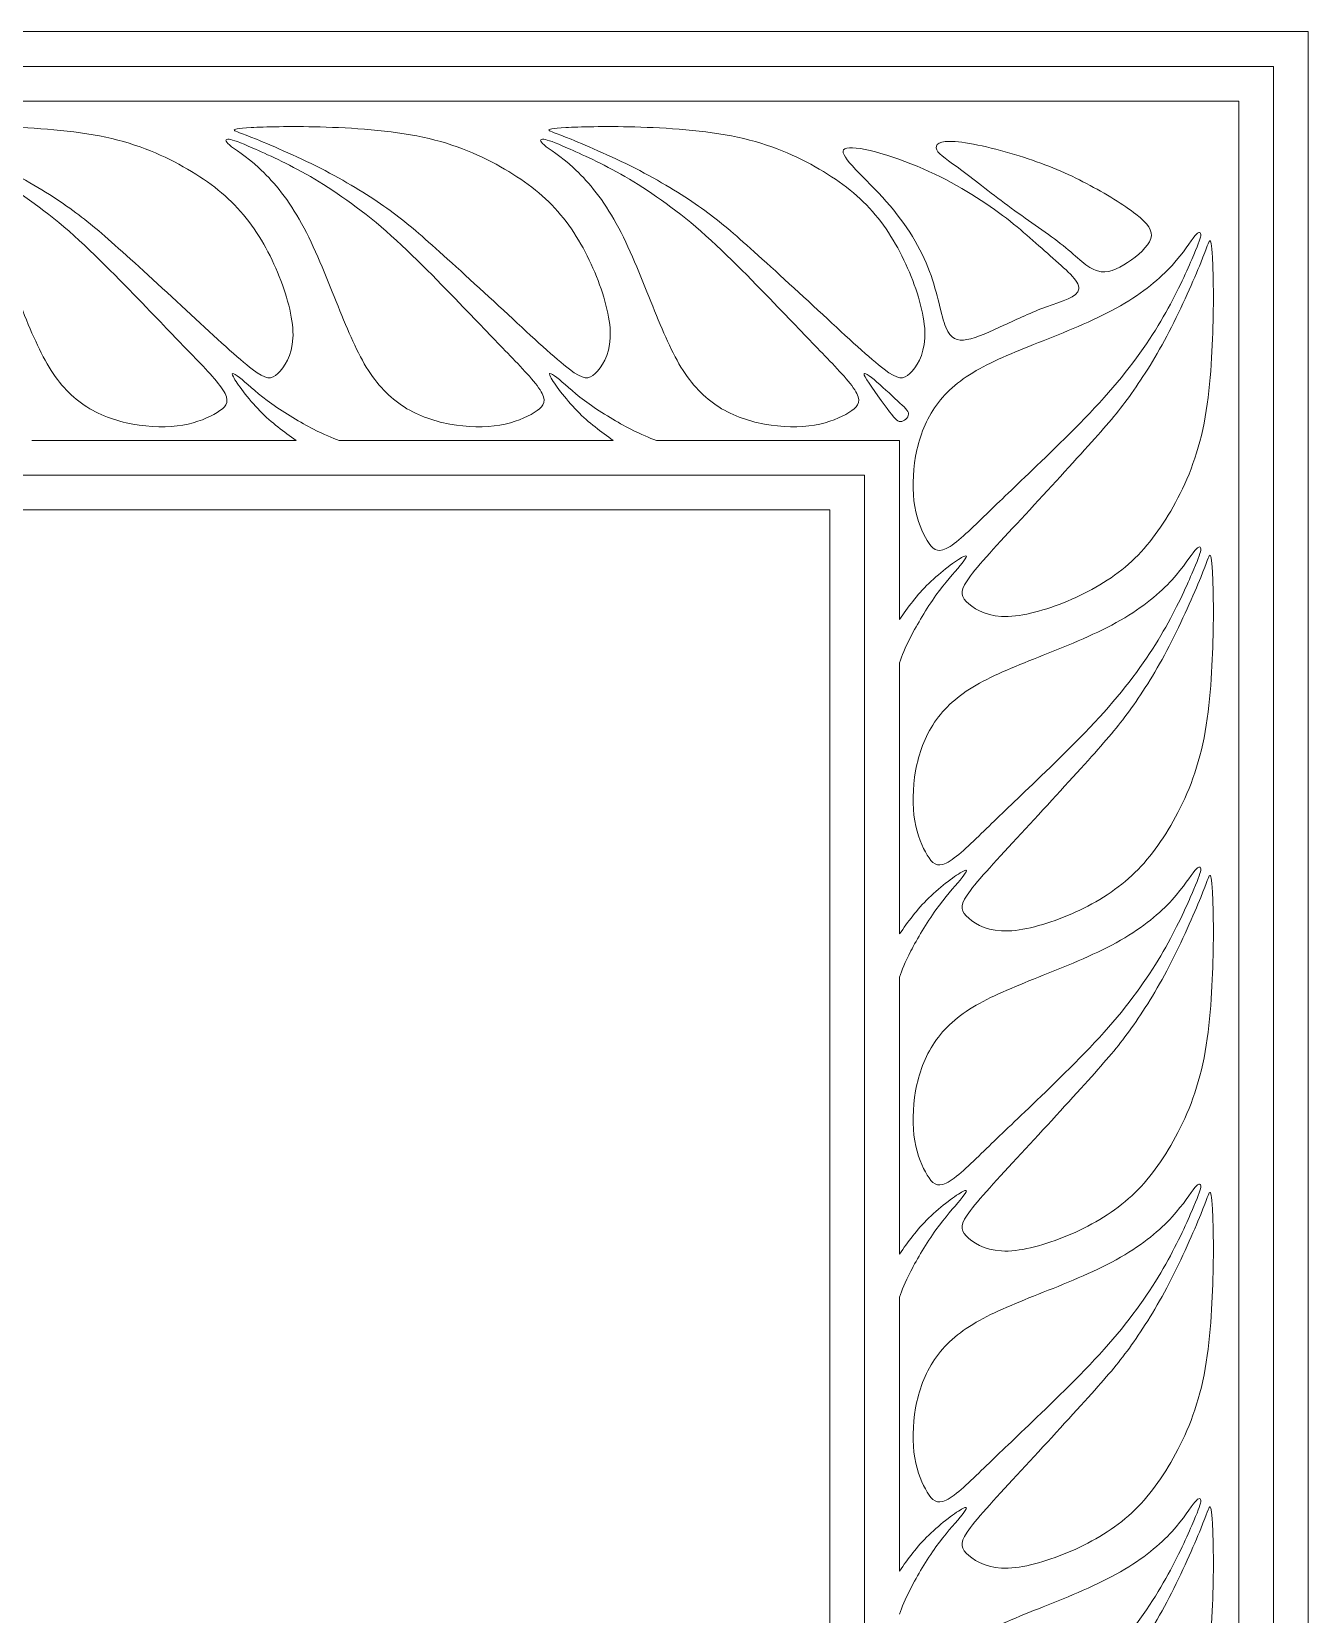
# Model space of a CAD drawing. Header units: millimetres. Extents: x -96 to 96, y -17 to 258.
# Drawn here: x -5.1 to 95.8, y 132.5 to 257.8 of the extents above; entities that cross this region are included whole.
import ezdxf

# ---------------------------------------------------------------- set-up
doc = ezdxf.new("R2010")
doc.units = ezdxf.units.MM
doc.header["$MEASUREMENT"] = 0
doc.layers.add('Layer 1', color=7, linetype='Continuous')

msp = doc.modelspace()

# ---------------------------------------------------------------- linework, layer by layer
at = {"layer": 'Layer 1', "lineweight": 20}
for points in [[(-96.15, 0.21), (95.84, 0.21), (95.84, 257.76), (-96.15, 257.76), (-96.15, 0.21)], [(-93.4, 2.96), (93.09, 2.96), (93.09, 255.01), (-93.4, 255.01), (-93.4, 2.96)], [(-90.65, 5.72), (90.34, 5.72), (90.34, 252.25), (-90.65, 252.25), (-90.65, 5.72)], [(-61.05, 35.31), (60.74, 35.31), (60.74, 222.66), (-61.05, 222.66), (-61.05, 35.31)], [(-58.3, 38.06), (57.99, 38.06), (57.99, 219.91), (-58.3, 219.91), (-58.3, 38.06)]]:
    msp.add_lwpolyline(points, close=True, dxfattribs=at)
for points, knots in [([(3.91, 235.96), (2.25, 237.68), (-0.04, 240.07), (-2.19, 241.96), (-2.19, 241.96), (-4.35, 243.85), (-6.36, 245.23), (-8.19, 246.29), (-8.19, 246.29), (-10.02, 247.34), (-11.66, 248.07), (-12.73, 248.54), (-12.73, 248.54), (-13.81, 249.01), (-14.32, 249.21), (-14.61, 249.24), (-14.61, 249.24), (-14.91, 249.28), (-15, 249.13), (-14.59, 248.79), (-14.59, 248.79), (-14.18, 248.45), (-13.28, 247.92), (-12.26, 246.98), (-12.26, 246.98), (-11.24, 246.05), (-10.1, 244.71), (-9.07, 242.91), (-9.07, 242.91), (-8.04, 241.11), (-7.12, 238.84), (-6.3, 236.79), (-6.3, 236.79), (-5.48, 234.74), (-4.76, 232.92), (-3.92, 231.48), (-3.92, 231.48), (-3.09, 230.03), (-2.13, 228.97), (-0.99, 228.2), (-0.99, 228.2), (0.15, 227.42), (1.48, 226.95), (2.85, 226.7), (2.85, 226.7), (4.22, 226.45), (5.64, 226.43), (6.81, 226.62), (6.81, 226.62), (7.97, 226.82), (8.88, 227.23), (9.52, 227.62), (9.52, 227.62), (10.16, 228.01), (10.52, 228.37), (10.15, 229.12), (10.15, 229.12), (9.78, 229.87), (8.68, 231.01), (7.62, 232.1), (7.62, 232.1), (6.56, 233.19), (5.56, 234.24), (3.91, 235.96)], [0, 0, 0, 0, 0.058824, 0.058824, 0.058824, 0.058824, 0.117647, 0.117647, 0.117647, 0.117647, 0.176471, 0.176471, 0.176471, 0.176471, 0.235294, 0.235294, 0.235294, 0.235294, 0.294118, 0.294118, 0.294118, 0.294118, 0.352941, 0.352941, 0.352941, 0.352941, 0.411765, 0.411765, 0.411765, 0.411765, 0.470588, 0.470588, 0.470588, 0.470588, 0.529412, 0.529412, 0.529412, 0.529412, 0.588235, 0.588235, 0.588235, 0.588235, 0.647059, 0.647059, 0.647059, 0.647059, 0.705882, 0.705882, 0.705882, 0.705882, 0.764706, 0.764706, 0.764706, 0.764706, 0.823529, 0.823529, 0.823529, 0.823529, 0.882353, 0.882353, 0.882353, 0.882353, 1, 1, 1, 1]), ([(1.73, 240.61), (3.3, 239.2), (5.47, 237.21), (7.45, 235.38), (7.45, 235.38), (9.43, 233.54), (11.21, 231.87), (12.31, 231.04), (12.31, 231.04), (13.41, 230.2), (13.82, 230.22), (14.33, 230.7), (14.33, 230.7), (14.84, 231.18), (15.45, 232.12), (15.52, 233.49), (15.52, 233.49), (15.6, 234.85), (15.13, 236.64), (14.44, 238.39), (14.44, 238.39), (13.74, 240.13), (12.8, 241.85), (11.61, 243.27), (11.61, 243.27), (10.41, 244.7), (8.96, 245.84), (7.18, 246.88), (7.18, 246.88), (5.4, 247.92), (3.3, 248.85), (0.72, 249.41), (0.72, 249.41), (-1.86, 249.97), (-4.92, 250.15), (-7.4, 250.22), (-7.4, 250.22), (-9.88, 250.28), (-11.79, 250.23), (-12.88, 250.17), (-12.88, 250.17), (-13.98, 250.11), (-14.26, 250.04), (-14.2, 249.95), (-14.2, 249.95), (-14.15, 249.87), (-13.76, 249.77), (-12.46, 249.24), (-12.46, 249.24), (-11.16, 248.72), (-8.95, 247.76), (-7.02, 246.76), (-7.02, 246.76), (-5.09, 245.75), (-3.44, 244.71), (-2.13, 243.78), (-2.13, 243.78), (-0.82, 242.84), (0.15, 242.02), (1.73, 240.61)], [0, 0, 0, 0, 0.0625, 0.0625, 0.0625, 0.0625, 0.125, 0.125, 0.125, 0.125, 0.1875, 0.1875, 0.1875, 0.1875, 0.25, 0.25, 0.25, 0.25, 0.3125, 0.3125, 0.3125, 0.3125, 0.375, 0.375, 0.375, 0.375, 0.4375, 0.4375, 0.4375, 0.4375, 0.5, 0.5, 0.5, 0.5, 0.5625, 0.5625, 0.5625, 0.5625, 0.625, 0.625, 0.625, 0.625, 0.6875, 0.6875, 0.6875, 0.6875, 0.75, 0.75, 0.75, 0.75, 0.8125, 0.8125, 0.8125, 0.8125, 0.875, 0.875, 0.875, 0.875, 1, 1, 1, 1]), ([(29, 235.96), (27.35, 237.68), (25.05, 240.07), (22.9, 241.96), (22.9, 241.96), (20.74, 243.85), (18.73, 245.23), (16.9, 246.29), (16.9, 246.29), (15.07, 247.34), (13.44, 248.07), (12.36, 248.54), (12.36, 248.54), (11.29, 249.01), (10.78, 249.21), (10.48, 249.24), (10.48, 249.24), (10.18, 249.28), (10.1, 249.13), (10.5, 248.79), (10.5, 248.79), (10.91, 248.45), (11.81, 247.92), (12.83, 246.98), (12.83, 246.98), (13.85, 246.05), (14.99, 244.71), (16.02, 242.91), (16.02, 242.91), (17.05, 241.11), (17.98, 238.84), (18.79, 236.79), (18.79, 236.79), (19.61, 234.74), (20.33, 232.92), (21.17, 231.48), (21.17, 231.48), (22.01, 230.03), (22.97, 228.97), (24.11, 228.2), (24.11, 228.2), (25.25, 227.42), (26.57, 226.95), (27.94, 226.7), (27.94, 226.7), (29.31, 226.45), (30.73, 226.43), (31.9, 226.62), (31.9, 226.62), (33.06, 226.82), (33.98, 227.23), (34.61, 227.62), (34.61, 227.62), (35.25, 228.01), (35.61, 228.37), (35.24, 229.12), (35.24, 229.12), (34.87, 229.87), (33.77, 231.01), (32.71, 232.1), (32.71, 232.1), (31.66, 233.19), (30.65, 234.24), (29, 235.96)], [0, 0, 0, 0, 0.058824, 0.058824, 0.058824, 0.058824, 0.117647, 0.117647, 0.117647, 0.117647, 0.176471, 0.176471, 0.176471, 0.176471, 0.235294, 0.235294, 0.235294, 0.235294, 0.294118, 0.294118, 0.294118, 0.294118, 0.352941, 0.352941, 0.352941, 0.352941, 0.411765, 0.411765, 0.411765, 0.411765, 0.470588, 0.470588, 0.470588, 0.470588, 0.529412, 0.529412, 0.529412, 0.529412, 0.588235, 0.588235, 0.588235, 0.588235, 0.647059, 0.647059, 0.647059, 0.647059, 0.705882, 0.705882, 0.705882, 0.705882, 0.764706, 0.764706, 0.764706, 0.764706, 0.823529, 0.823529, 0.823529, 0.823529, 0.882353, 0.882353, 0.882353, 0.882353, 1, 1, 1, 1]), ([(26.82, 240.61), (28.39, 239.2), (30.56, 237.21), (32.54, 235.38), (32.54, 235.38), (34.52, 233.54), (36.31, 231.87), (37.4, 231.04), (37.4, 231.04), (38.5, 230.2), (38.92, 230.22), (39.43, 230.7), (39.43, 230.7), (39.94, 231.18), (40.54, 232.12), (40.62, 233.49), (40.62, 233.49), (40.69, 234.85), (40.23, 236.64), (39.53, 238.39), (39.53, 238.39), (38.83, 240.13), (37.9, 241.85), (36.7, 243.27), (36.7, 243.27), (35.51, 244.7), (34.05, 245.84), (32.27, 246.88), (32.27, 246.88), (30.49, 247.92), (28.39, 248.85), (25.81, 249.41), (25.81, 249.41), (23.23, 249.97), (20.17, 250.15), (17.69, 250.22), (17.69, 250.22), (15.21, 250.28), (13.3, 250.23), (12.21, 250.17), (12.21, 250.17), (11.12, 250.11), (10.84, 250.04), (10.89, 249.95), (10.89, 249.95), (10.95, 249.87), (11.34, 249.77), (12.63, 249.24), (12.63, 249.24), (13.93, 248.72), (16.14, 247.76), (18.07, 246.76), (18.07, 246.76), (20, 245.75), (21.65, 244.71), (22.96, 243.78), (22.96, 243.78), (24.28, 242.84), (25.25, 242.02), (26.82, 240.61)], [0, 0, 0, 0, 0.0625, 0.0625, 0.0625, 0.0625, 0.125, 0.125, 0.125, 0.125, 0.1875, 0.1875, 0.1875, 0.1875, 0.25, 0.25, 0.25, 0.25, 0.3125, 0.3125, 0.3125, 0.3125, 0.375, 0.375, 0.375, 0.375, 0.4375, 0.4375, 0.4375, 0.4375, 0.5, 0.5, 0.5, 0.5, 0.5625, 0.5625, 0.5625, 0.5625, 0.625, 0.625, 0.625, 0.625, 0.6875, 0.6875, 0.6875, 0.6875, 0.75, 0.75, 0.75, 0.75, 0.8125, 0.8125, 0.8125, 0.8125, 0.875, 0.875, 0.875, 0.875, 1, 1, 1, 1]), ([(53.89, 235.96), (52.24, 237.68), (49.94, 240.07), (47.79, 241.96), (47.79, 241.96), (45.63, 243.85), (43.62, 245.23), (41.79, 246.29), (41.79, 246.29), (39.96, 247.34), (38.33, 248.07), (37.25, 248.54), (37.25, 248.54), (36.18, 249.01), (35.67, 249.21), (35.37, 249.24), (35.37, 249.24), (35.07, 249.28), (34.99, 249.13), (35.39, 248.79), (35.39, 248.79), (35.8, 248.45), (36.7, 247.92), (37.72, 246.98), (37.72, 246.98), (38.74, 246.05), (39.88, 244.71), (40.91, 242.91), (40.91, 242.91), (41.94, 241.11), (42.87, 238.84), (43.68, 236.79), (43.68, 236.79), (44.5, 234.74), (45.22, 232.92), (46.06, 231.48), (46.06, 231.48), (46.9, 230.03), (47.85, 228.97), (49, 228.2), (49, 228.2), (50.14, 227.42), (51.46, 226.95), (52.83, 226.7), (52.83, 226.7), (54.2, 226.45), (55.62, 226.43), (56.79, 226.62), (56.79, 226.62), (57.95, 226.82), (58.87, 227.23), (59.5, 227.62), (59.5, 227.62), (60.14, 228.01), (60.5, 228.37), (60.13, 229.12), (60.13, 229.12), (59.76, 229.87), (58.66, 231.01), (57.6, 232.1), (57.6, 232.1), (56.55, 233.19), (55.54, 234.24), (53.89, 235.96)], [0, 0, 0, 0, 0.058824, 0.058824, 0.058824, 0.058824, 0.117647, 0.117647, 0.117647, 0.117647, 0.176471, 0.176471, 0.176471, 0.176471, 0.235294, 0.235294, 0.235294, 0.235294, 0.294118, 0.294118, 0.294118, 0.294118, 0.352941, 0.352941, 0.352941, 0.352941, 0.411765, 0.411765, 0.411765, 0.411765, 0.470588, 0.470588, 0.470588, 0.470588, 0.529412, 0.529412, 0.529412, 0.529412, 0.588235, 0.588235, 0.588235, 0.588235, 0.647059, 0.647059, 0.647059, 0.647059, 0.705882, 0.705882, 0.705882, 0.705882, 0.764706, 0.764706, 0.764706, 0.764706, 0.823529, 0.823529, 0.823529, 0.823529, 0.882353, 0.882353, 0.882353, 0.882353, 1, 1, 1, 1]), ([(51.71, 240.61), (53.28, 239.2), (55.45, 237.21), (57.43, 235.38), (57.43, 235.38), (59.41, 233.54), (61.2, 231.87), (62.29, 231.04), (62.29, 231.04), (63.39, 230.2), (63.81, 230.22), (64.32, 230.7), (64.32, 230.7), (64.83, 231.18), (65.43, 232.12), (65.51, 233.49), (65.51, 233.49), (65.58, 234.85), (65.12, 236.64), (64.42, 238.39), (64.42, 238.39), (63.72, 240.13), (62.79, 241.85), (61.59, 243.27), (61.59, 243.27), (60.39, 244.7), (58.94, 245.84), (57.16, 246.88), (57.16, 246.88), (55.38, 247.92), (53.28, 248.85), (50.7, 249.41), (50.7, 249.41), (48.12, 249.97), (45.06, 250.15), (42.58, 250.22), (42.58, 250.22), (40.1, 250.28), (38.19, 250.23), (37.1, 250.17), (37.1, 250.17), (36.01, 250.11), (35.73, 250.04), (35.78, 249.95), (35.78, 249.95), (35.84, 249.87), (36.23, 249.77), (37.52, 249.24), (37.52, 249.24), (38.82, 248.72), (41.03, 247.76), (42.96, 246.76), (42.96, 246.76), (44.89, 245.75), (46.54, 244.71), (47.85, 243.78), (47.85, 243.78), (49.17, 242.84), (50.14, 242.02), (51.71, 240.61)], [0, 0, 0, 0, 0.0625, 0.0625, 0.0625, 0.0625, 0.125, 0.125, 0.125, 0.125, 0.1875, 0.1875, 0.1875, 0.1875, 0.25, 0.25, 0.25, 0.25, 0.3125, 0.3125, 0.3125, 0.3125, 0.375, 0.375, 0.375, 0.375, 0.4375, 0.4375, 0.4375, 0.4375, 0.5, 0.5, 0.5, 0.5, 0.5625, 0.5625, 0.5625, 0.5625, 0.625, 0.625, 0.625, 0.625, 0.6875, 0.6875, 0.6875, 0.6875, 0.75, 0.75, 0.75, 0.75, 0.8125, 0.8125, 0.8125, 0.8125, 0.875, 0.875, 0.875, 0.875, 1, 1, 1, 1]), ([(75.42, 240.02), (74.24, 241.06), (73.04, 242.2), (71.34, 243.45), (71.34, 243.45), (69.64, 244.7), (67.44, 246.06), (64.89, 247.11), (64.89, 247.11), (62.35, 248.17), (59.46, 248.92), (59.08, 248.42), (59.08, 248.42), (58.71, 247.91), (60.84, 246.15), (62.46, 244.31), (62.46, 244.31), (64.09, 242.48), (65.2, 240.58), (65.88, 238.79), (65.88, 238.79), (66.55, 236.99), (66.79, 235.3), (67.17, 234.36), (67.17, 234.36), (67.55, 233.42), (68.06, 233.24), (68.84, 233.39), (68.84, 233.39), (69.63, 233.54), (70.68, 234.02), (71.76, 234.52), (71.76, 234.52), (72.84, 235.03), (73.94, 235.55), (75.14, 235.99), (75.14, 235.99), (76.33, 236.42), (77.63, 236.76), (77.69, 237.4), (77.69, 237.4), (77.76, 238.04), (76.6, 238.98), (75.42, 240.02)], [0, 0, 0, 0, 0.083333, 0.083333, 0.083333, 0.083333, 0.166667, 0.166667, 0.166667, 0.166667, 0.25, 0.25, 0.25, 0.25, 0.333333, 0.333333, 0.333333, 0.333333, 0.416667, 0.416667, 0.416667, 0.416667, 0.5, 0.5, 0.5, 0.5, 0.583333, 0.583333, 0.583333, 0.583333, 0.666667, 0.666667, 0.666667, 0.666667, 0.75, 0.75, 0.75, 0.75, 0.833333, 0.833333, 0.833333, 0.833333, 1, 1, 1, 1]), ([(82.2, 243.32), (81.26, 244.05), (79.81, 244.95), (78.3, 245.74), (78.3, 245.74), (76.79, 246.53), (75.21, 247.21), (73.32, 247.82), (73.32, 247.82), (71.42, 248.43), (69.2, 248.97), (67.92, 249.06), (67.92, 249.06), (66.63, 249.16), (66.27, 248.81), (66.45, 248.41), (66.45, 248.41), (66.64, 248.01), (67.37, 247.56), (68.44, 246.77), (68.44, 246.77), (69.5, 245.98), (70.9, 244.85), (72.35, 243.79), (72.35, 243.79), (73.8, 242.73), (75.3, 241.75), (76.44, 240.83), (76.44, 240.83), (77.58, 239.91), (78.37, 239.06), (79.16, 238.82), (79.16, 238.82), (79.94, 238.58), (80.73, 238.95), (81.54, 239.49), (81.54, 239.49), (82.35, 240.03), (83.18, 240.74), (83.38, 241.38), (83.38, 241.38), (83.58, 242.02), (83.14, 242.59), (82.2, 243.32)], [0, 0, 0, 0, 0.083333, 0.083333, 0.083333, 0.083333, 0.166667, 0.166667, 0.166667, 0.166667, 0.25, 0.25, 0.25, 0.25, 0.333333, 0.333333, 0.333333, 0.333333, 0.416667, 0.416667, 0.416667, 0.416667, 0.5, 0.5, 0.5, 0.5, 0.583333, 0.583333, 0.583333, 0.583333, 0.666667, 0.666667, 0.666667, 0.666667, 0.75, 0.75, 0.75, 0.75, 0.833333, 0.833333, 0.833333, 0.833333, 1, 1, 1, 1]), ([(74.04, 223.1), (75.76, 224.75), (78.16, 227.04), (80.04, 229.2), (80.04, 229.2), (81.93, 231.35), (83.32, 233.37), (84.37, 235.19), (84.37, 235.19), (85.43, 237.02), (86.16, 238.66), (86.62, 239.73), (86.62, 239.73), (87.09, 240.81), (87.3, 241.32), (87.33, 241.61), (87.33, 241.61), (87.36, 241.91), (87.21, 242), (86.87, 241.59), (86.87, 241.59), (86.53, 241.18), (86, 240.28), (85.06, 239.26), (85.06, 239.26), (84.13, 238.25), (82.79, 237.1), (80.99, 236.07), (80.99, 236.07), (79.19, 235.04), (76.92, 234.12), (74.87, 233.3), (74.87, 233.3), (72.83, 232.48), (71.01, 231.76), (69.56, 230.93), (69.56, 230.93), (68.12, 230.09), (67.05, 229.13), (66.28, 227.99), (66.28, 227.99), (65.51, 226.85), (65.03, 225.52), (64.78, 224.15), (64.78, 224.15), (64.54, 222.78), (64.51, 221.36), (64.71, 220.19), (64.71, 220.19), (64.9, 219.03), (65.31, 218.12), (65.7, 217.48), (65.7, 217.48), (66.09, 216.84), (66.45, 216.48), (67.2, 216.85), (67.2, 216.85), (67.95, 217.22), (69.09, 218.32), (70.18, 219.38), (70.18, 219.38), (71.27, 220.44), (72.32, 221.44), (74.04, 223.1)], [0, 0, 0, 0, 0.058824, 0.058824, 0.058824, 0.058824, 0.117647, 0.117647, 0.117647, 0.117647, 0.176471, 0.176471, 0.176471, 0.176471, 0.235294, 0.235294, 0.235294, 0.235294, 0.294118, 0.294118, 0.294118, 0.294118, 0.352941, 0.352941, 0.352941, 0.352941, 0.411765, 0.411765, 0.411765, 0.411765, 0.470588, 0.470588, 0.470588, 0.470588, 0.529412, 0.529412, 0.529412, 0.529412, 0.588235, 0.588235, 0.588235, 0.588235, 0.647059, 0.647059, 0.647059, 0.647059, 0.705882, 0.705882, 0.705882, 0.705882, 0.764706, 0.764706, 0.764706, 0.764706, 0.823529, 0.823529, 0.823529, 0.823529, 0.882353, 0.882353, 0.882353, 0.882353, 1, 1, 1, 1]), ([(78.69, 225.27), (77.28, 223.7), (75.29, 221.53), (73.46, 219.55), (73.46, 219.55), (71.63, 217.57), (69.95, 215.79), (69.12, 214.69), (69.12, 214.69), (68.29, 213.59), (68.3, 213.18), (68.78, 212.67), (68.78, 212.67), (69.26, 212.16), (70.2, 211.55), (71.57, 211.48), (71.57, 211.48), (72.94, 211.4), (74.72, 211.87), (76.47, 212.56), (76.47, 212.56), (78.22, 213.26), (79.93, 214.2), (81.35, 215.39), (81.35, 215.39), (82.78, 216.59), (83.92, 218.05), (84.96, 219.82), (84.96, 219.82), (86, 221.6), (86.93, 223.7), (87.49, 226.28), (87.49, 226.28), (88.05, 228.86), (88.23, 231.92), (88.3, 234.4), (88.3, 234.4), (88.37, 236.89), (88.32, 238.79), (88.26, 239.88), (88.26, 239.88), (88.2, 240.98), (88.12, 241.26), (88.04, 241.2), (88.04, 241.2), (87.95, 241.15), (87.86, 240.76), (87.33, 239.46), (87.33, 239.46), (86.8, 238.16), (85.84, 235.95), (84.84, 234.02), (84.84, 234.02), (83.84, 232.09), (82.79, 230.44), (81.86, 229.13), (81.86, 229.13), (80.92, 227.82), (80.1, 226.85), (78.69, 225.27)], [0, 0, 0, 0, 0.0625, 0.0625, 0.0625, 0.0625, 0.125, 0.125, 0.125, 0.125, 0.1875, 0.1875, 0.1875, 0.1875, 0.25, 0.25, 0.25, 0.25, 0.3125, 0.3125, 0.3125, 0.3125, 0.375, 0.375, 0.375, 0.375, 0.4375, 0.4375, 0.4375, 0.4375, 0.5, 0.5, 0.5, 0.5, 0.5625, 0.5625, 0.5625, 0.5625, 0.625, 0.625, 0.625, 0.625, 0.6875, 0.6875, 0.6875, 0.6875, 0.75, 0.75, 0.75, 0.75, 0.8125, 0.8125, 0.8125, 0.8125, 0.875, 0.875, 0.875, 0.875, 1, 1, 1, 1]), ([(15.77, 225.41), (14.81, 226.1), (13.85, 226.78), (12.91, 227.74), (12.91, 227.74), (11.98, 228.7), (11.07, 229.94), (10.81, 230.43), (10.81, 230.43), (10.55, 230.93), (10.93, 230.69), (11.5, 230.22), (11.5, 230.22), (12.08, 229.74), (12.83, 229.04), (13.85, 228.3), (13.85, 228.3), (14.88, 227.57), (16.18, 226.8), (17.11, 226.32), (17.11, 226.32), (18.05, 225.83), (18.62, 225.62), (19.19, 225.41)], [0, 0, 0, 0, 0.142857, 0.142857, 0.142857, 0.142857, 0.285714, 0.285714, 0.285714, 0.285714, 0.428571, 0.428571, 0.428571, 0.428571, 0.571429, 0.571429, 0.571429, 0.571429, 0.714286, 0.714286, 0.714286, 0.714286, 1, 1, 1, 1]), ([(40.86, 225.41), (39.9, 226.1), (38.94, 226.78), (38.01, 227.74), (38.01, 227.74), (37.07, 228.7), (36.16, 229.94), (35.9, 230.43), (35.9, 230.43), (35.64, 230.93), (36.03, 230.69), (36.6, 230.22), (36.6, 230.22), (37.17, 229.74), (37.92, 229.04), (38.95, 228.3), (38.95, 228.3), (39.97, 227.57), (41.27, 226.8), (42.21, 226.32), (42.21, 226.32), (43.14, 225.83), (43.71, 225.62), (44.28, 225.41)], [0, 0, 0, 0, 0.142857, 0.142857, 0.142857, 0.142857, 0.285714, 0.285714, 0.285714, 0.285714, 0.428571, 0.428571, 0.428571, 0.428571, 0.571429, 0.571429, 0.571429, 0.571429, 0.714286, 0.714286, 0.714286, 0.714286, 1, 1, 1, 1]), ([(64.22, 227.48), (64.21, 227.19), (63.87, 226.91), (63.59, 226.9), (63.59, 226.9), (63.31, 226.9), (63.09, 227.18), (62.53, 227.94), (62.53, 227.94), (61.96, 228.7), (61.05, 229.94), (60.79, 230.43), (60.79, 230.43), (60.53, 230.93), (60.92, 230.69), (61.49, 230.22), (61.49, 230.22), (62.06, 229.74), (62.81, 229.04), (63.35, 228.54), (63.35, 228.54), (63.89, 228.05), (64.22, 227.76), (64.22, 227.48)], [0, 0, 0, 0, 0.142857, 0.142857, 0.142857, 0.142857, 0.285714, 0.285714, 0.285714, 0.285714, 0.428571, 0.428571, 0.428571, 0.428571, 0.571429, 0.571429, 0.571429, 0.571429, 0.714286, 0.714286, 0.714286, 0.714286, 1, 1, 1, 1]), ([(63.5, 211.24), (63.5, 211.24), (63.5, 225.41), (63.5, 225.41), (63.5, 225.41), (63.5, 225.41), (44.28, 225.41), (44.28, 225.41)], [0, 0, 0, 0, 0.333333, 0.333333, 0.333333, 0.333333, 1, 1, 1, 1]), ([(74.04, 198.21), (75.76, 199.86), (78.16, 202.15), (80.04, 204.31), (80.04, 204.31), (81.93, 206.46), (83.32, 208.48), (84.37, 210.3), (84.37, 210.3), (85.43, 212.13), (86.16, 213.77), (86.62, 214.84), (86.62, 214.84), (87.09, 215.92), (87.3, 216.43), (87.33, 216.72), (87.33, 216.72), (87.36, 217.02), (87.21, 217.11), (86.87, 216.7), (86.87, 216.7), (86.53, 216.29), (86, 215.39), (85.06, 214.38), (85.06, 214.38), (84.13, 213.36), (82.79, 212.21), (80.99, 211.18), (80.99, 211.18), (79.19, 210.15), (76.92, 209.23), (74.87, 208.41), (74.87, 208.41), (72.83, 207.59), (71.01, 206.87), (69.56, 206.04), (69.56, 206.04), (68.12, 205.2), (67.05, 204.24), (66.28, 203.1), (66.28, 203.1), (65.51, 201.96), (65.03, 200.63), (64.78, 199.26), (64.78, 199.26), (64.54, 197.89), (64.51, 196.47), (64.71, 195.3), (64.71, 195.3), (64.9, 194.14), (65.31, 193.23), (65.7, 192.59), (65.7, 192.59), (66.09, 191.95), (66.45, 191.59), (67.2, 191.96), (67.2, 191.96), (67.95, 192.33), (69.09, 193.43), (70.18, 194.49), (70.18, 194.49), (71.27, 195.55), (72.32, 196.55), (74.04, 198.21)], [0, 0, 0, 0, 0.058824, 0.058824, 0.058824, 0.058824, 0.117647, 0.117647, 0.117647, 0.117647, 0.176471, 0.176471, 0.176471, 0.176471, 0.235294, 0.235294, 0.235294, 0.235294, 0.294118, 0.294118, 0.294118, 0.294118, 0.352941, 0.352941, 0.352941, 0.352941, 0.411765, 0.411765, 0.411765, 0.411765, 0.470588, 0.470588, 0.470588, 0.470588, 0.529412, 0.529412, 0.529412, 0.529412, 0.588235, 0.588235, 0.588235, 0.588235, 0.647059, 0.647059, 0.647059, 0.647059, 0.705882, 0.705882, 0.705882, 0.705882, 0.764706, 0.764706, 0.764706, 0.764706, 0.823529, 0.823529, 0.823529, 0.823529, 0.882353, 0.882353, 0.882353, 0.882353, 1, 1, 1, 1]), ([(63.5, 211.24), (64.18, 212.19), (64.86, 213.15), (65.82, 214.09), (65.82, 214.09), (66.78, 215.02), (68.02, 215.93), (68.52, 216.19), (68.52, 216.19), (69.02, 216.46), (68.77, 216.07), (68.3, 215.5), (68.3, 215.5), (67.83, 214.93), (67.12, 214.17), (66.39, 213.15), (66.39, 213.15), (65.65, 212.12), (64.89, 210.82), (64.4, 209.89), (64.4, 209.89), (63.91, 208.95), (63.71, 208.38), (63.5, 207.81)], [0, 0, 0, 0, 0.142857, 0.142857, 0.142857, 0.142857, 0.285714, 0.285714, 0.285714, 0.285714, 0.428571, 0.428571, 0.428571, 0.428571, 0.571429, 0.571429, 0.571429, 0.571429, 0.714286, 0.714286, 0.714286, 0.714286, 1, 1, 1, 1]), ([(78.69, 200.38), (77.28, 198.81), (75.29, 196.64), (73.46, 194.66), (73.46, 194.66), (71.63, 192.68), (69.95, 190.9), (69.12, 189.8), (69.12, 189.8), (68.29, 188.7), (68.3, 188.29), (68.78, 187.78), (68.78, 187.78), (69.26, 187.27), (70.2, 186.66), (71.57, 186.59), (71.57, 186.59), (72.94, 186.52), (74.72, 186.98), (76.47, 187.67), (76.47, 187.67), (78.22, 188.37), (79.93, 189.31), (81.35, 190.5), (81.35, 190.5), (82.78, 191.7), (83.92, 193.16), (84.96, 194.93), (84.96, 194.93), (86, 196.71), (86.93, 198.81), (87.49, 201.39), (87.49, 201.39), (88.05, 203.97), (88.23, 207.03), (88.3, 209.51), (88.3, 209.51), (88.37, 212), (88.32, 213.9), (88.26, 214.99), (88.26, 214.99), (88.2, 216.09), (88.12, 216.37), (88.04, 216.31), (88.04, 216.31), (87.95, 216.26), (87.86, 215.87), (87.33, 214.57), (87.33, 214.57), (86.8, 213.27), (85.84, 211.06), (84.84, 209.13), (84.84, 209.13), (83.84, 207.2), (82.79, 205.55), (81.86, 204.24), (81.86, 204.24), (80.92, 202.93), (80.1, 201.96), (78.69, 200.38)], [0, 0, 0, 0, 0.0625, 0.0625, 0.0625, 0.0625, 0.125, 0.125, 0.125, 0.125, 0.1875, 0.1875, 0.1875, 0.1875, 0.25, 0.25, 0.25, 0.25, 0.3125, 0.3125, 0.3125, 0.3125, 0.375, 0.375, 0.375, 0.375, 0.4375, 0.4375, 0.4375, 0.4375, 0.5, 0.5, 0.5, 0.5, 0.5625, 0.5625, 0.5625, 0.5625, 0.625, 0.625, 0.625, 0.625, 0.6875, 0.6875, 0.6875, 0.6875, 0.75, 0.75, 0.75, 0.75, 0.8125, 0.8125, 0.8125, 0.8125, 0.875, 0.875, 0.875, 0.875, 1, 1, 1, 1]), ([(74.04, 172.87), (75.76, 174.53), (78.16, 176.82), (80.04, 178.97), (80.04, 178.97), (81.93, 181.13), (83.32, 183.14), (84.37, 184.97), (84.37, 184.97), (85.43, 186.8), (86.16, 188.44), (86.62, 189.51), (86.62, 189.51), (87.09, 190.59), (87.3, 191.1), (87.33, 191.39), (87.33, 191.39), (87.36, 191.69), (87.21, 191.78), (86.87, 191.37), (86.87, 191.37), (86.53, 190.96), (86, 190.06), (85.06, 189.04), (85.06, 189.04), (84.13, 188.02), (82.79, 186.88), (80.99, 185.85), (80.99, 185.85), (79.19, 184.82), (76.92, 183.9), (74.87, 183.08), (74.87, 183.08), (72.83, 182.26), (71.01, 181.54), (69.56, 180.7), (69.56, 180.7), (68.12, 179.87), (67.05, 178.91), (66.28, 177.77), (66.28, 177.77), (65.51, 176.63), (65.03, 175.3), (64.78, 173.93), (64.78, 173.93), (64.54, 172.56), (64.51, 171.14), (64.71, 169.97), (64.71, 169.97), (64.9, 168.81), (65.31, 167.9), (65.7, 167.26), (65.7, 167.26), (66.09, 166.62), (66.45, 166.26), (67.2, 166.63), (67.2, 166.63), (67.95, 167), (69.09, 168.1), (70.18, 169.16), (70.18, 169.16), (71.27, 170.22), (72.32, 171.22), (74.04, 172.87)], [0, 0, 0, 0, 0.058824, 0.058824, 0.058824, 0.058824, 0.117647, 0.117647, 0.117647, 0.117647, 0.176471, 0.176471, 0.176471, 0.176471, 0.235294, 0.235294, 0.235294, 0.235294, 0.294118, 0.294118, 0.294118, 0.294118, 0.352941, 0.352941, 0.352941, 0.352941, 0.411765, 0.411765, 0.411765, 0.411765, 0.470588, 0.470588, 0.470588, 0.470588, 0.529412, 0.529412, 0.529412, 0.529412, 0.588235, 0.588235, 0.588235, 0.588235, 0.647059, 0.647059, 0.647059, 0.647059, 0.705882, 0.705882, 0.705882, 0.705882, 0.764706, 0.764706, 0.764706, 0.764706, 0.823529, 0.823529, 0.823529, 0.823529, 0.882353, 0.882353, 0.882353, 0.882353, 1, 1, 1, 1]), ([(63.5, 186.35), (64.18, 187.3), (64.86, 188.26), (65.82, 189.2), (65.82, 189.2), (66.78, 190.13), (68.02, 191.04), (68.52, 191.3), (68.52, 191.3), (69.02, 191.57), (68.77, 191.18), (68.3, 190.61), (68.3, 190.61), (67.83, 190.04), (67.12, 189.28), (66.39, 188.26), (66.39, 188.26), (65.65, 187.23), (64.89, 185.93), (64.4, 185), (64.4, 185), (63.91, 184.06), (63.71, 183.49), (63.5, 182.92)], [0, 0, 0, 0, 0.142857, 0.142857, 0.142857, 0.142857, 0.285714, 0.285714, 0.285714, 0.285714, 0.428571, 0.428571, 0.428571, 0.428571, 0.571429, 0.571429, 0.571429, 0.571429, 0.714286, 0.714286, 0.714286, 0.714286, 1, 1, 1, 1]), ([(78.69, 175.05), (77.28, 173.48), (75.29, 171.31), (73.46, 169.33), (73.46, 169.33), (71.63, 167.35), (69.95, 165.57), (69.12, 164.47), (69.12, 164.47), (68.29, 163.37), (68.3, 162.96), (68.78, 162.45), (68.78, 162.45), (69.26, 161.94), (70.2, 161.33), (71.57, 161.26), (71.57, 161.26), (72.94, 161.18), (74.72, 161.65), (76.47, 162.34), (76.47, 162.34), (78.22, 163.04), (79.93, 163.98), (81.35, 165.17), (81.35, 165.17), (82.78, 166.37), (83.92, 167.82), (84.96, 169.6), (84.96, 169.6), (86, 171.38), (86.93, 173.48), (87.49, 176.06), (87.49, 176.06), (88.05, 178.64), (88.23, 181.7), (88.3, 184.18), (88.3, 184.18), (88.37, 186.66), (88.32, 188.57), (88.26, 189.66), (88.26, 189.66), (88.2, 190.76), (88.12, 191.04), (88.04, 190.98), (88.04, 190.98), (87.95, 190.93), (87.86, 190.54), (87.33, 189.24), (87.33, 189.24), (86.8, 187.94), (85.84, 185.73), (84.84, 183.8), (84.84, 183.8), (83.84, 181.87), (82.79, 180.22), (81.86, 178.91), (81.86, 178.91), (80.92, 177.6), (80.1, 176.63), (78.69, 175.05)], [0, 0, 0, 0, 0.0625, 0.0625, 0.0625, 0.0625, 0.125, 0.125, 0.125, 0.125, 0.1875, 0.1875, 0.1875, 0.1875, 0.25, 0.25, 0.25, 0.25, 0.3125, 0.3125, 0.3125, 0.3125, 0.375, 0.375, 0.375, 0.375, 0.4375, 0.4375, 0.4375, 0.4375, 0.5, 0.5, 0.5, 0.5, 0.5625, 0.5625, 0.5625, 0.5625, 0.625, 0.625, 0.625, 0.625, 0.6875, 0.6875, 0.6875, 0.6875, 0.75, 0.75, 0.75, 0.75, 0.8125, 0.8125, 0.8125, 0.8125, 0.875, 0.875, 0.875, 0.875, 1, 1, 1, 1]), ([(74.04, 147.78), (75.76, 149.43), (78.16, 151.73), (80.04, 153.88), (80.04, 153.88), (81.93, 156.04), (83.32, 158.05), (84.37, 159.88), (84.37, 159.88), (85.43, 161.71), (86.16, 163.34), (86.62, 164.42), (86.62, 164.42), (87.09, 165.49), (87.3, 166), (87.33, 166.3), (87.33, 166.3), (87.36, 166.6), (87.21, 166.68), (86.87, 166.28), (86.87, 166.28), (86.53, 165.87), (86, 164.97), (85.06, 163.95), (85.06, 163.95), (84.13, 162.93), (82.79, 161.79), (80.99, 160.76), (80.99, 160.76), (79.19, 159.73), (76.92, 158.8), (74.87, 157.99), (74.87, 157.99), (72.83, 157.17), (71.01, 156.45), (69.56, 155.61), (69.56, 155.61), (68.12, 154.77), (67.05, 153.82), (66.28, 152.67), (66.28, 152.67), (65.51, 151.53), (65.03, 150.21), (64.78, 148.84), (64.78, 148.84), (64.54, 147.47), (64.51, 146.05), (64.71, 144.88), (64.71, 144.88), (64.9, 143.72), (65.31, 142.8), (65.7, 142.17), (65.7, 142.17), (66.09, 141.53), (66.45, 141.17), (67.2, 141.54), (67.2, 141.54), (67.95, 141.91), (69.09, 143.01), (70.18, 144.07), (70.18, 144.07), (71.27, 145.12), (72.32, 146.13), (74.04, 147.78)], [0, 0, 0, 0, 0.058824, 0.058824, 0.058824, 0.058824, 0.117647, 0.117647, 0.117647, 0.117647, 0.176471, 0.176471, 0.176471, 0.176471, 0.235294, 0.235294, 0.235294, 0.235294, 0.294118, 0.294118, 0.294118, 0.294118, 0.352941, 0.352941, 0.352941, 0.352941, 0.411765, 0.411765, 0.411765, 0.411765, 0.470588, 0.470588, 0.470588, 0.470588, 0.529412, 0.529412, 0.529412, 0.529412, 0.588235, 0.588235, 0.588235, 0.588235, 0.647059, 0.647059, 0.647059, 0.647059, 0.705882, 0.705882, 0.705882, 0.705882, 0.764706, 0.764706, 0.764706, 0.764706, 0.823529, 0.823529, 0.823529, 0.823529, 0.882353, 0.882353, 0.882353, 0.882353, 1, 1, 1, 1]), ([(63.5, 161.01), (64.18, 161.97), (64.86, 162.93), (65.82, 163.87), (65.82, 163.87), (66.78, 164.8), (68.02, 165.71), (68.52, 165.97), (68.52, 165.97), (69.02, 166.23), (68.77, 165.85), (68.3, 165.28), (68.3, 165.28), (67.83, 164.71), (67.12, 163.95), (66.39, 162.93), (66.39, 162.93), (65.65, 161.9), (64.89, 160.6), (64.4, 159.67), (64.4, 159.67), (63.91, 158.73), (63.71, 158.16), (63.5, 157.59)], [0, 0, 0, 0, 0.142857, 0.142857, 0.142857, 0.142857, 0.285714, 0.285714, 0.285714, 0.285714, 0.428571, 0.428571, 0.428571, 0.428571, 0.571429, 0.571429, 0.571429, 0.571429, 0.714286, 0.714286, 0.714286, 0.714286, 1, 1, 1, 1]), ([(78.69, 149.96), (77.28, 148.39), (75.29, 146.22), (73.46, 144.24), (73.46, 144.24), (71.63, 142.26), (69.95, 140.47), (69.12, 139.38), (69.12, 139.38), (68.29, 138.28), (68.3, 137.86), (68.78, 137.35), (68.78, 137.35), (69.26, 136.84), (70.2, 136.24), (71.57, 136.16), (71.57, 136.16), (72.94, 136.09), (74.72, 136.55), (76.47, 137.25), (76.47, 137.25), (78.22, 137.95), (79.93, 138.88), (81.35, 140.08), (81.35, 140.08), (82.78, 141.28), (83.92, 142.73), (84.96, 144.51), (84.96, 144.51), (86, 146.29), (86.93, 148.39), (87.49, 150.97), (87.49, 150.97), (88.05, 153.55), (88.23, 156.61), (88.3, 159.09), (88.3, 159.09), (88.37, 161.57), (88.32, 163.48), (88.26, 164.57), (88.26, 164.57), (88.2, 165.66), (88.12, 165.94), (88.04, 165.89), (88.04, 165.89), (87.95, 165.83), (87.86, 165.44), (87.33, 164.15), (87.33, 164.15), (86.8, 162.85), (85.84, 160.64), (84.84, 158.71), (84.84, 158.71), (83.84, 156.78), (82.79, 155.13), (81.86, 153.82), (81.86, 153.82), (80.92, 152.5), (80.1, 151.53), (78.69, 149.96)], [0, 0, 0, 0, 0.0625, 0.0625, 0.0625, 0.0625, 0.125, 0.125, 0.125, 0.125, 0.1875, 0.1875, 0.1875, 0.1875, 0.25, 0.25, 0.25, 0.25, 0.3125, 0.3125, 0.3125, 0.3125, 0.375, 0.375, 0.375, 0.375, 0.4375, 0.4375, 0.4375, 0.4375, 0.5, 0.5, 0.5, 0.5, 0.5625, 0.5625, 0.5625, 0.5625, 0.625, 0.625, 0.625, 0.625, 0.6875, 0.6875, 0.6875, 0.6875, 0.75, 0.75, 0.75, 0.75, 0.8125, 0.8125, 0.8125, 0.8125, 0.875, 0.875, 0.875, 0.875, 1, 1, 1, 1]), ([(74.04, 122.89), (75.76, 124.54), (78.16, 126.84), (80.04, 128.99), (80.04, 128.99), (81.93, 131.15), (83.32, 133.16), (84.37, 134.99), (84.37, 134.99), (85.43, 136.82), (86.16, 138.46), (86.62, 139.53), (86.62, 139.53), (87.09, 140.6), (87.3, 141.11), (87.33, 141.41), (87.33, 141.41), (87.36, 141.71), (87.21, 141.79), (86.87, 141.39), (86.87, 141.39), (86.53, 140.98), (86, 140.08), (85.06, 139.06), (85.06, 139.06), (84.13, 138.04), (82.79, 136.9), (80.99, 135.87), (80.99, 135.87), (79.19, 134.84), (76.92, 133.91), (74.87, 133.1), (74.87, 133.1), (72.83, 132.28), (71.01, 131.56), (69.56, 130.72), (69.56, 130.72), (68.12, 129.88), (67.05, 128.93), (66.28, 127.78), (66.28, 127.78), (65.51, 126.64), (65.03, 125.32), (64.78, 123.95), (64.78, 123.95), (64.54, 122.58), (64.51, 121.16), (64.71, 119.99), (64.71, 119.99), (64.9, 118.83), (65.31, 117.91), (65.7, 117.28), (65.7, 117.28), (66.09, 116.64), (66.45, 116.28), (67.2, 116.65), (67.2, 116.65), (67.95, 117.02), (69.09, 118.12), (70.18, 119.18), (70.18, 119.18), (71.27, 120.23), (72.32, 121.24), (74.04, 122.89)], [0, 0, 0, 0, 0.058824, 0.058824, 0.058824, 0.058824, 0.117647, 0.117647, 0.117647, 0.117647, 0.176471, 0.176471, 0.176471, 0.176471, 0.235294, 0.235294, 0.235294, 0.235294, 0.294118, 0.294118, 0.294118, 0.294118, 0.352941, 0.352941, 0.352941, 0.352941, 0.411765, 0.411765, 0.411765, 0.411765, 0.470588, 0.470588, 0.470588, 0.470588, 0.529412, 0.529412, 0.529412, 0.529412, 0.588235, 0.588235, 0.588235, 0.588235, 0.647059, 0.647059, 0.647059, 0.647059, 0.705882, 0.705882, 0.705882, 0.705882, 0.764706, 0.764706, 0.764706, 0.764706, 0.823529, 0.823529, 0.823529, 0.823529, 0.882353, 0.882353, 0.882353, 0.882353, 1, 1, 1, 1]), ([(63.5, 135.92), (64.18, 136.88), (64.86, 137.84), (65.82, 138.77), (65.82, 138.77), (66.78, 139.71), (68.02, 140.62), (68.52, 140.88), (68.52, 140.88), (69.02, 141.14), (68.77, 140.75), (68.3, 140.18), (68.3, 140.18), (67.83, 139.61), (67.12, 138.86), (66.39, 137.83), (66.39, 137.83), (65.65, 136.81), (64.89, 135.51), (64.4, 134.57), (64.4, 134.57), (63.91, 133.64), (63.71, 133.07), (63.5, 132.5)], [0, 0, 0, 0, 0.142857, 0.142857, 0.142857, 0.142857, 0.285714, 0.285714, 0.285714, 0.285714, 0.428571, 0.428571, 0.428571, 0.428571, 0.571429, 0.571429, 0.571429, 0.571429, 0.714286, 0.714286, 0.714286, 0.714286, 1, 1, 1, 1]), ([(78.69, 125.07), (77.28, 123.5), (75.29, 121.33), (73.46, 119.35), (73.46, 119.35), (71.63, 117.37), (69.95, 115.58), (69.12, 114.49), (69.12, 114.49), (68.29, 113.39), (68.3, 112.97), (68.78, 112.46), (68.78, 112.46), (69.26, 111.95), (70.2, 111.35), (71.57, 111.27), (71.57, 111.27), (72.94, 111.2), (74.72, 111.66), (76.47, 112.36), (76.47, 112.36), (78.22, 113.06), (79.93, 113.99), (81.35, 115.19), (81.35, 115.19), (82.78, 116.39), (83.92, 117.84), (84.96, 119.62), (84.96, 119.62), (86, 121.4), (86.93, 123.5), (87.49, 126.08), (87.49, 126.08), (88.05, 128.66), (88.23, 131.72), (88.3, 134.2), (88.3, 134.2), (88.37, 136.68), (88.32, 138.59), (88.26, 139.68), (88.26, 139.68), (88.2, 140.77), (88.12, 141.05), (88.04, 141), (88.04, 141), (87.95, 140.94), (87.86, 140.56), (87.33, 139.26), (87.33, 139.26), (86.8, 137.96), (85.84, 135.75), (84.84, 133.82), (84.84, 133.82), (83.84, 131.89), (82.79, 130.24), (81.86, 128.93), (81.86, 128.93), (80.92, 127.61), (80.1, 126.64), (78.69, 125.07)], [0, 0, 0, 0, 0.0625, 0.0625, 0.0625, 0.0625, 0.125, 0.125, 0.125, 0.125, 0.1875, 0.1875, 0.1875, 0.1875, 0.25, 0.25, 0.25, 0.25, 0.3125, 0.3125, 0.3125, 0.3125, 0.375, 0.375, 0.375, 0.375, 0.4375, 0.4375, 0.4375, 0.4375, 0.5, 0.5, 0.5, 0.5, 0.5625, 0.5625, 0.5625, 0.5625, 0.625, 0.625, 0.625, 0.625, 0.6875, 0.6875, 0.6875, 0.6875, 0.75, 0.75, 0.75, 0.75, 0.8125, 0.8125, 0.8125, 0.8125, 0.875, 0.875, 0.875, 0.875, 1, 1, 1, 1])]:
    msp.add_open_spline(points, degree=3, knots=knots, dxfattribs=at)
for points in [[(15.77, 225.41), (15.77, 225.41), (-5.14, 225.41), (-5.14, 225.41)], [(40.86, 225.41), (40.86, 225.41), (19.19, 225.41), (19.19, 225.41)], [(63.5, 186.35), (63.5, 186.35), (63.5, 207.81), (63.5, 207.81)], [(63.5, 161.01), (63.5, 161.01), (63.5, 182.92), (63.5, 182.92)], [(63.5, 135.92), (63.5, 135.92), (63.5, 157.59), (63.5, 157.59)]]:
    msp.add_open_spline(points, degree=3, dxfattribs=at)

doc.saveas('drawing.dxf')
